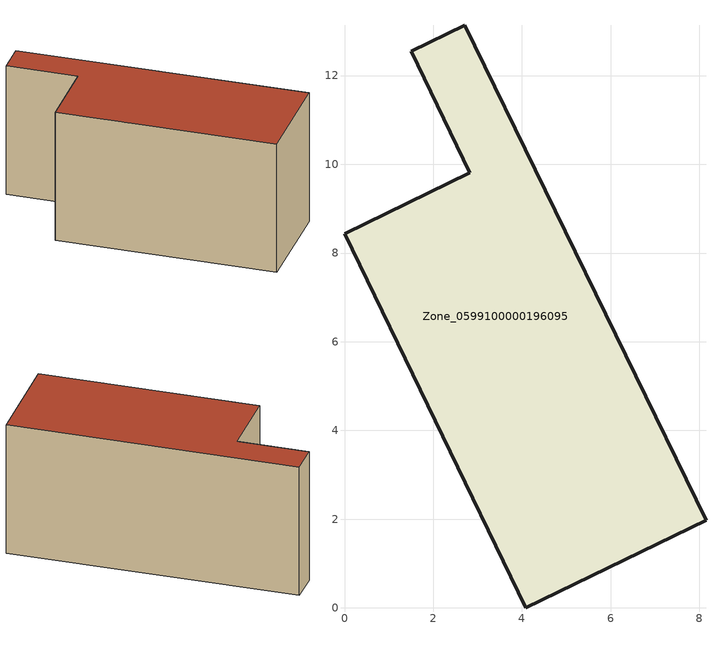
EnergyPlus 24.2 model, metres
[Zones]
Zone_0599100000196095
 floor ground (C_G): 1.5,12.55 2.71,13.14 8.15,1.98 4.09,0 0,8.44 2.83,9.81 z0
 wall outside (C_F): 4.09,0 8.15,1.98 2.71,13.14 1.5,12.55 2.83,9.81 0,8.44 4.09,0 z0:5.92
 roof outside (C_R): 2.71,13.14 1.5,12.55 2.83,9.81 0,8.44 4.09,0 8.15,1.98 z5.92
[BUILDING]
Pand.0599100000196095: North Axis=0; Terrain=City; Loads Convergence Tolerance Value=0.04; Temperature Convergence Tolerance Value=0.4; Solar Distribution=FullExterior; Maximum Number of Warmup Days=25; Minimum Number of Warmup Days=1
[Site:Location]
Rotterdam.The.Hague.AP_ZH_NLD Design_Conditions: Latitude=51.96; Longitude=4.45; Time Zone=1; Elevation=-4.5
[SITE:GROUNDTEMPERATURE:BUILDINGSURFACE]
18, 18, 18, 18, 18, 18, 18, 18, 18, 18, 18, 18
[MATERIAL] Thermal Absorptance=0.9; Solar Absorptance=0.7; Visible Absorptance=0.7
Name | Roughness | Thickness | Conductivity | Density | Specific Heat
G.TC.1946-1964 | MediumSmooth | 0.15 | 1 | 540 | 1210
F.TC.1946-1964 | Rough | 0.3 | 0.857143 | 1920 | 840
R.TC.1946-1964 | MediumRough | 0.2 | 0.235294 | 1500 | 1000
[CONSTRUCTION]
C_G: G.TC.1946-1964
C_F: F.TC.1946-1964
C_R: R.TC.1946-1964
[ZONE]
Zone_0599100000196095: Type=1; Multiplier=1; Ceiling Height=Autocalculate; Volume=Autocalculate; Floor Area=autocalculate; Part of Total Floor Area=Yes
[ZONEINFILTRATION:DESIGNFLOWRATE]
Infil_Zone_0599100000196095: Zone or ZoneList or Space or SpaceList=Zone_0599100000196095; Schedule=AlwaysOn; Design Flow Rate Calculation Method=Flow/Area; Flow Rate per Floor Area=0.003; Constant Term Coefficient=1; Temperature Term Coefficient=0; Velocity Term Coefficient=0; Velocity Squared Term Coefficient=0
[HVACTEMPLATE:ZONE:IDEALLOADSAIRSYSTEM]
Zone_0599100000196095: Maximum Heating Supply Air Temperature=50; Minimum Cooling Supply Air Temperature=13; Maximum Heating Supply Air Humidity Ratio=0.0156; Minimum Cooling Supply Air Humidity Ratio=0.0077; Heating Limit=NoLimit; Cooling Limit=NoLimit; Dehumidification Control Type=ConstantSensibleHeatRatio; Cooling Sensible Heat Ratio=0.7; Dehumidification Setpoint=60; Humidification Control Type=None; Humidification Setpoint=30; Outdoor Air Method=None; Outdoor Air Flow Rate per Person=0.00944; Outdoor Air Flow Rate per Zone Floor Area=0; Outdoor Air Flow Rate per Zone=0; Demand Controlled Ventilation Type=None; Outdoor Air Economizer Type=NoEconomizer; Heat Recovery Type=None; Sensible Heat Recovery Effectiveness=0.7; Latent Heat Recovery Effectiveness=0.65
[ZONECONTROL:THERMOSTAT]
ThermostatControl_Zone_0599100000196095: Zone or ZoneList=Zone_0599100000196095; Control Type Schedule=DualSetpointControlType; Control 1=Thermostat_Zone_0599100000196095; Temperature Difference Between Cutout And Setpoint=0
[THERMOSTATSETPOINT:DUALSETPOINT]
Thermostat_Zone_0599100000196095: Heating Setpoint Temperature Schedule=HeatingSetpoint_Zone_0599100000196095; Cooling Setpoint Temperature Schedule=CoolingSetpoint_Zone_0599100000196095
[SCHEDULE:COMPACT]
HeatingSetpoint_Zone_0599100000196095: Through: 12/31, For: AllDays, Until: 24:00, 21
CoolingSetpoint_Zone_0599100000196095: Through: 12/31, For: AllDays, Until: 24:00, 24
DualSetpointControlType: Through: 12/31, For: AllDays, Until: 24:00, 4
AlwaysOn: Through: 12/31, For: AllDays, Until: 24:00, 1
